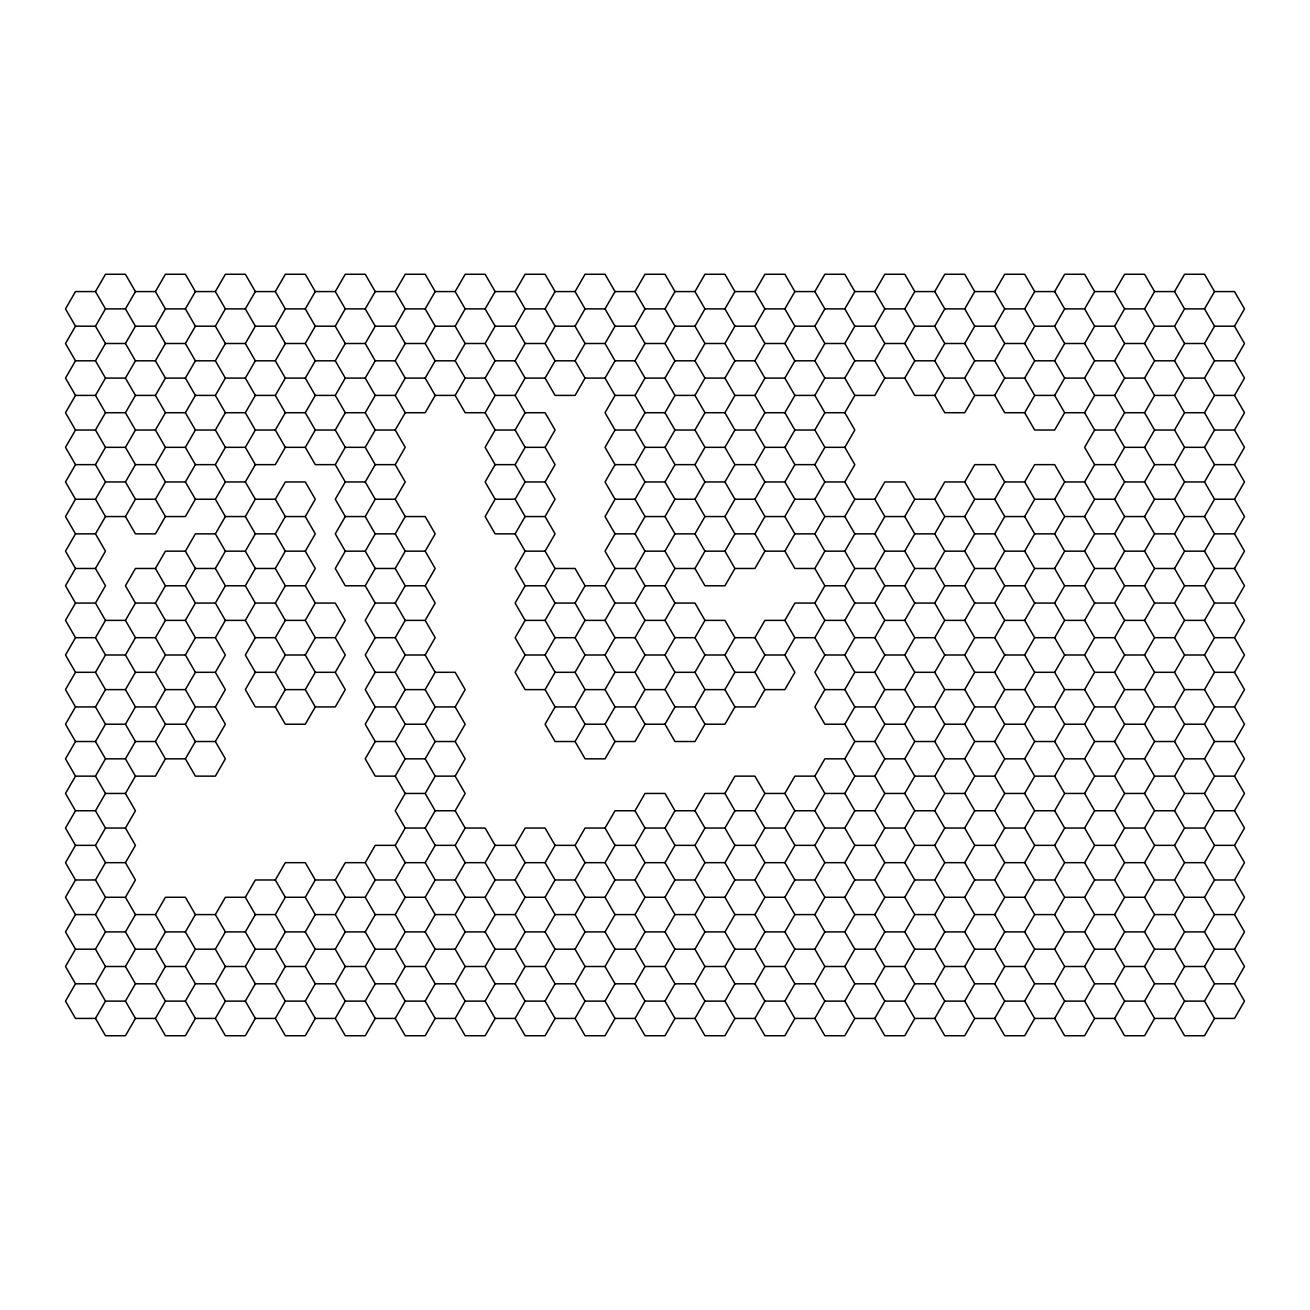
<?xml version="1.0" encoding="UTF-8"?>
<svg xmlns="http://www.w3.org/2000/svg" width="1310" height="1310" viewBox="0 0 1310 1310"><rect width="100%" height="100%" fill="white"/><g stroke="black" fill="none" stroke-linecap="round" stroke-linejoin="round"><path stroke-width="1.5" d="M95.483 291.573L75.489 291.573L65.5 308.882L75.489 326.19L65.5 343.498L75.489 360.807L65.5 378.099L75.489 395.407L65.5 412.715L75.489 430.024L65.5 447.332L75.489 464.641L65.5 481.949L75.489 499.241L65.5 516.549L75.489 533.858L65.5 551.166L75.489 568.475L65.5 585.783L75.489 603.075L65.5 620.383L75.489 637.692L65.5 655L75.489 672.308L65.5 689.617L75.489 706.925L65.5 724.217L75.489 741.525L65.5 758.834L75.489 776.142L65.5 793.451L75.489 810.759L65.5 828.051L75.489 845.359L65.5 862.668L75.489 879.976L65.5 897.284L75.489 914.593L65.5 931.901L75.489 949.193L65.5 966.502L75.489 983.81L65.5 1001.118L75.489 1018.427L95.483 1018.427L105.471 1001.118L95.483 983.81L105.471 966.502L95.483 949.193L105.471 931.901L95.483 914.593L105.471 897.284L95.483 879.976L105.471 862.668L95.483 845.359L105.471 828.051L95.483 810.759L105.471 793.451L95.483 776.142L105.471 758.834L95.483 741.525L105.471 724.217L95.483 706.925L105.471 689.617L95.483 672.308L105.471 655L95.483 637.692L105.471 620.383L95.483 603.075L105.471 585.783L95.483 568.475L105.471 551.166L95.483 533.858L105.471 516.549L95.483 499.241L105.471 481.949L95.483 464.641L105.471 447.332L95.483 430.024L105.471 412.715L95.483 395.407L105.471 378.099L95.483 360.807L105.471 343.498L95.483 326.19L105.471 308.882L95.483 291.573L105.471 274.265L125.449 274.265L135.438 291.573L125.449 308.882L135.438 326.19L125.449 343.498L135.438 360.807L125.449 378.099L135.438 395.407L125.449 412.715L135.438 430.024L125.449 447.332L135.438 464.641L125.449 481.949L135.438 499.241L125.449 516.549L135.438 533.858L155.431 533.858L165.42 516.549L155.431 499.241L165.42 481.949L155.431 464.641L165.42 447.332L155.431 430.024L165.42 412.715L155.431 395.407L165.42 378.099L155.431 360.807L165.42 343.498L155.431 326.19L165.42 308.882L155.431 291.573L165.42 274.265L185.398 274.265L195.386 291.573L185.398 308.882L195.386 326.19L185.398 343.498L195.386 360.807L185.398 378.099L195.386 395.407L185.398 412.715L195.386 430.024L185.398 447.332L195.386 464.641L185.398 481.949L195.386 499.241L185.398 516.549L165.42 516.549M215.38 533.858L195.386 533.858L185.398 551.166L195.386 568.475L185.398 585.783L195.386 603.075L185.398 620.383L195.386 637.692L185.398 655L195.386 672.308L185.398 689.617L195.386 706.925L185.398 724.217L195.386 741.525L185.398 758.834L195.386 776.142L215.38 776.142L225.369 758.834L215.38 741.525L225.369 724.217L215.38 706.925L225.369 689.617L215.38 672.308L225.369 655L215.38 637.692L225.369 620.383L215.38 603.075L225.369 585.783L215.38 568.475L225.369 551.166L215.38 533.858L225.369 516.549L215.38 499.241L225.369 481.949L215.38 464.641L225.369 447.332L215.38 430.024L225.369 412.715L215.38 395.407L225.369 378.099L215.38 360.807L225.369 343.498L215.38 326.19L225.369 308.882L215.38 291.573L225.369 274.265L245.347 274.265L255.335 291.573L245.347 308.882L255.335 326.19L245.347 343.498L255.335 360.807L245.347 378.099L255.335 395.407L245.347 412.715L255.335 430.024L245.347 447.332L255.335 464.641L275.329 464.641L285.318 447.332L305.296 447.332L315.284 464.641L335.278 464.641L345.267 447.332L365.244 447.332L375.233 464.641L395.227 464.641L405.216 447.332L395.227 430.024L405.216 412.715L395.227 395.407L405.216 378.099L395.227 360.807L405.216 343.498L395.227 326.19L405.216 308.882L395.227 291.573L405.216 274.265L425.193 274.265L435.182 291.573L425.193 308.882L435.182 326.19L425.193 343.498L435.182 360.807L425.193 378.099L435.182 395.407L425.193 412.715L405.216 412.715M285.318 447.332L275.329 430.024L285.318 412.715L275.329 395.407L285.318 378.099L275.329 360.807L285.318 343.498L275.329 326.19L285.318 308.882L275.329 291.573L285.318 274.265L305.296 274.265L315.284 291.573L305.296 308.882L315.284 326.19L305.296 343.498L315.284 360.807L305.296 378.099L315.284 395.407L305.296 412.715L315.284 430.024L305.296 447.332M95.483 1018.427L105.471 1035.735L125.449 1035.735L135.438 1018.427L125.449 1001.118L135.438 983.81L125.449 966.502L135.438 949.193L125.449 931.901L135.438 914.593L125.449 897.284L135.438 879.976L125.449 862.668L135.438 845.359L125.449 828.051L135.438 810.759L125.449 793.451L135.438 776.142L125.449 758.834L135.438 741.525L125.449 724.217L135.438 706.925L125.449 689.617L135.438 672.308L125.449 655L135.438 637.692L125.449 620.383L135.438 603.075L125.449 585.783L135.438 568.475L155.431 568.475L165.42 551.166L185.398 551.166M135.438 776.142L155.431 776.142L165.42 758.834L155.431 741.525L165.42 724.217L155.431 706.925L165.42 689.617L155.431 672.308L165.42 655L155.431 637.692L165.42 620.383L155.431 603.075L165.42 585.783L155.431 568.475M345.267 447.332L335.278 430.024L345.267 412.715L335.278 395.407L345.267 378.099L335.278 360.807L345.267 343.498L335.278 326.19L345.267 308.882L335.278 291.573L345.267 274.265L365.244 274.265L375.233 291.573L365.244 308.882L375.233 326.19L365.244 343.498L375.233 360.807L365.244 378.099L375.233 395.407L365.244 412.715L375.233 430.024L365.244 447.332M225.369 551.166L245.347 551.166L255.335 533.858L245.347 516.549L255.335 499.241L245.347 481.949L255.335 464.641M275.329 533.858L285.318 516.549L275.329 499.241L285.318 481.949L305.296 481.949L315.284 499.241L305.296 516.549L315.284 533.858L305.296 551.166L285.318 551.166L275.329 533.858L255.335 533.858M255.335 603.075L245.347 620.383L255.335 637.692L245.347 655L255.335 672.308L275.329 672.308L285.318 655L305.296 655L315.284 672.308L335.278 672.308L345.267 655L335.278 637.692L345.267 620.383L335.278 603.075L315.284 603.075L305.296 585.783L285.318 585.783L275.329 603.075L255.335 603.075L245.347 585.783L255.335 568.475L245.347 551.166M285.318 585.783L275.329 568.475L285.318 551.166M335.278 464.641L345.267 481.949L335.278 499.241L345.267 516.549L335.278 533.858L345.267 551.166L365.244 551.166L375.233 533.858L395.227 533.858L405.216 551.166L425.193 551.166L435.182 533.858L425.193 516.549L405.216 516.549L395.227 533.858M485.142 412.715L465.165 412.715L455.176 395.407L465.165 378.099L455.176 360.807L465.165 343.498L455.176 326.19L465.165 308.882L455.176 291.573L465.165 274.265L485.142 274.265L495.131 291.573L485.142 308.882L495.131 326.19L485.142 343.498L495.131 360.807L485.142 378.099L495.131 395.407L485.142 412.715L495.131 430.024L485.142 447.332L495.131 464.641L485.142 481.949L495.131 499.241L485.142 516.549L495.131 533.858L515.125 533.858L525.114 551.166L515.125 568.475L525.114 585.783L515.125 603.075L525.114 620.383L515.125 637.692L525.114 655L515.125 672.308L525.114 689.617L545.091 689.617L555.08 672.308L545.091 655L555.08 637.692L545.091 620.383L555.08 603.075L545.091 585.783L555.08 568.475L545.091 551.166L555.08 533.858L545.091 516.549L555.08 499.241L545.091 481.949L555.08 464.641L545.091 447.332L555.08 430.024L545.091 412.715L525.114 412.715L515.125 395.407L525.114 378.099L515.125 360.807L525.114 343.498L515.125 326.19L525.114 308.882L515.125 291.573L525.114 274.265L545.091 274.265L555.08 291.573L545.091 308.882L555.08 326.19L545.091 343.498L555.08 360.807L545.091 378.099L555.08 395.407L575.074 395.407L585.062 378.099L575.074 360.807L585.062 343.498L575.074 326.19L585.062 308.882L575.074 291.573L585.062 274.265L605.04 274.265L615.029 291.573L605.04 308.882L615.029 326.19L605.04 343.498L615.029 360.807L605.04 378.099L615.029 395.407L605.04 412.715L615.029 430.024L605.04 447.332L615.029 464.641L605.04 481.949L615.029 499.241L605.04 516.549L615.029 533.858L605.04 551.166L615.029 568.475L605.04 585.783L615.029 603.075L605.04 620.383L615.029 637.692L605.04 655L615.029 672.308L605.04 689.617L615.029 706.925L605.04 724.217L615.029 741.525L605.04 758.834L585.062 758.834L575.074 741.525L585.062 724.217L575.074 706.925L585.062 689.617L575.074 672.308L585.062 655L575.074 637.692L585.062 620.383L575.074 603.075L585.062 585.783L575.074 568.475L555.08 568.475M255.335 672.308L245.347 689.617L255.335 706.925L275.329 706.925L285.318 689.617L275.329 672.308M285.318 655L275.329 637.692L285.318 620.383L275.329 603.075M305.296 585.783L315.284 568.475L305.296 551.166M375.233 533.858L365.244 516.549L375.233 499.241L365.244 481.949L375.233 464.641M305.296 655L315.284 637.692L305.296 620.383L315.284 603.075M345.267 551.166L335.278 568.475L345.267 585.783L365.244 585.783L375.233 568.475L365.244 551.166M155.431 914.593L165.42 897.284L185.398 897.284L195.386 914.593L185.398 931.901L195.386 949.193L185.398 966.502L195.386 983.81L185.398 1001.118L195.386 1018.427L185.398 1035.735L165.42 1035.735L155.431 1018.427L165.42 1001.118L155.431 983.81L165.42 966.502L155.431 949.193L165.42 931.901L155.431 914.593L135.438 914.593M405.216 516.549L395.227 499.241L405.216 481.949L395.227 464.641M275.329 706.925L285.318 724.217L305.296 724.217L315.284 706.925L305.296 689.617L315.284 672.308M425.193 551.166L435.182 568.475L425.193 585.783L435.182 603.075L425.193 620.383L405.216 620.383L395.227 603.075L375.233 603.075L365.244 620.383L375.233 637.692L365.244 655L375.233 672.308L395.227 672.308L405.216 689.617L425.193 689.617L435.182 672.308L455.176 672.308L465.165 689.617L455.176 706.925L465.165 724.217L455.176 741.525L465.165 758.834L455.176 776.142L465.165 793.451L455.176 810.759L465.165 828.051L455.176 845.359L465.165 862.668L455.176 879.976L465.165 897.284L455.176 914.593L465.165 931.901L455.176 949.193L465.165 966.502L455.176 983.81L435.182 983.81L425.193 1001.118L435.182 1018.427L425.193 1035.735L405.216 1035.735L395.227 1018.427L405.216 1001.118L395.227 983.81L405.216 966.502L395.227 949.193L405.216 931.901L395.227 914.593L405.216 897.284L395.227 879.976L405.216 862.668L395.227 845.359L405.216 828.051L425.193 828.051L435.182 810.759L455.176 810.759M395.227 603.075L405.216 585.783L395.227 568.475L405.216 551.166M225.369 1001.118L245.347 1001.118L255.335 1018.427L245.347 1035.735L225.369 1035.735L215.38 1018.427L225.369 1001.118L215.38 983.81L225.369 966.502L215.38 949.193L225.369 931.901L215.38 914.593L225.369 897.284L245.347 897.284L255.335 879.976L275.329 879.976L285.318 862.668L305.296 862.668L315.284 879.976L305.296 897.284L315.284 914.593L305.296 931.901L315.284 949.193L305.296 966.502L315.284 983.81L335.278 983.81L345.267 1001.118L365.244 1001.118L375.233 983.81L395.227 983.81M375.233 672.308L365.244 689.617L375.233 706.925L365.244 724.217L375.233 741.525L395.227 741.525L405.216 724.217L425.193 724.217L435.182 741.525L455.176 741.525M395.227 672.308L405.216 655L395.227 637.692L405.216 620.383M515.125 533.858L525.114 516.549L515.125 499.241L525.114 481.949L515.125 464.641L525.114 447.332L515.125 430.024L525.114 412.715M315.284 983.81L305.296 1001.118L285.318 1001.118L275.329 983.81L255.335 983.81L245.347 966.502L255.335 949.193L245.347 931.901L255.335 914.593L245.347 897.284M275.329 983.81L285.318 966.502L275.329 949.193L285.318 931.901L275.329 914.593L285.318 897.284L275.329 879.976M375.233 741.525L365.244 758.834L375.233 776.142L395.227 776.142L405.216 758.834L395.227 741.525M405.216 724.217L395.227 706.925L405.216 689.617M435.182 672.308L425.193 655L435.182 637.692L425.193 620.383M615.029 741.525L635.023 741.525L645.011 724.217L635.023 706.925L645.011 689.617L635.023 672.308L645.011 655L635.023 637.692L645.011 620.383L635.023 603.075L645.011 585.783L635.023 568.475L645.011 551.166L635.023 533.858L645.011 516.549L635.023 499.241L645.011 481.949L635.023 464.641L645.011 447.332L635.023 430.024L645.011 412.715L635.023 395.407L645.011 378.099L635.023 360.807L645.011 343.498L635.023 326.19L645.011 308.882L635.023 291.573L645.011 274.265L664.989 274.265L674.977 291.573L664.989 308.882L674.977 326.19L664.989 343.498L674.977 360.807L664.989 378.099L674.977 395.407L664.989 412.715L674.977 430.024L664.989 447.332L674.977 464.641L664.989 481.949L674.977 499.241L664.989 516.549L674.977 533.858L664.989 551.166L674.977 568.475L664.989 585.783L674.977 603.075L664.989 620.383L674.977 637.692L664.989 655L674.977 672.308L664.989 689.617L674.977 706.925L664.989 724.217L674.977 741.525L694.971 741.525L704.96 724.217L694.971 706.925L704.96 689.617L694.971 672.308L704.96 655L694.971 637.692L704.96 620.383L694.971 603.075L674.977 603.075M245.347 1001.118L255.335 983.81M335.278 983.81L345.267 966.502L335.278 949.193L345.267 931.901L335.278 914.593L345.267 897.284L335.278 879.976L345.267 862.668L365.244 862.668L375.233 845.359L395.227 845.359M425.193 724.217L435.182 706.925L425.193 689.617M305.296 1001.118L315.284 1018.427L305.296 1035.735L285.318 1035.735L275.329 1018.427L285.318 1001.118M435.182 741.525L425.193 758.834L435.182 776.142L425.193 793.451L405.216 793.451L395.227 810.759L405.216 828.051M694.971 291.573L704.96 274.265L724.938 274.265L734.926 291.573L724.938 308.882L734.926 326.19L724.938 343.498L734.926 360.807L724.938 378.099L734.926 395.407L724.938 412.715L734.926 430.024L724.938 447.332L704.96 447.332L694.971 430.024L704.96 412.715L694.971 395.407L704.96 378.099L694.971 360.807L704.96 343.498L694.971 326.19L704.96 308.882L694.971 291.573L674.977 291.573M375.233 983.81L365.244 966.502L375.233 949.193L365.244 931.901L375.233 914.593L365.244 897.284L375.233 879.976L365.244 862.668M365.244 1001.118L375.233 1018.427L365.244 1035.735L345.267 1035.735L335.278 1018.427L345.267 1001.118M435.182 983.81L425.193 966.502L435.182 949.193L425.193 931.901L435.182 914.593L425.193 897.284L435.182 879.976L425.193 862.668L435.182 845.359L425.193 828.051M754.92 464.641L734.926 464.641L724.938 481.949L734.926 499.241L724.938 516.549L734.926 533.858L724.938 551.166L734.926 568.475L754.92 568.475L764.909 551.166L754.92 533.858L764.909 516.549L754.92 499.241L764.909 481.949L754.92 464.641L764.909 447.332L754.92 430.024L764.909 412.715L754.92 395.407L764.909 378.099L754.92 360.807L764.909 343.498L754.92 326.19L764.909 308.882L754.92 291.573L764.909 274.265L784.886 274.265L794.875 291.573L784.886 308.882L794.875 326.19L784.886 343.498L794.875 360.807L784.886 378.099L794.875 395.407L784.886 412.715L794.875 430.024L784.886 447.332L794.875 464.641L784.886 481.949L794.875 499.241L784.886 516.549L794.875 533.858L784.886 551.166L794.875 568.475L814.869 568.475L824.858 551.166L814.869 533.858L824.858 516.549L814.869 499.241L824.858 481.949L814.869 464.641L824.858 447.332L814.869 430.024L824.858 412.715L814.869 395.407L824.858 378.099L814.869 360.807L824.858 343.498L814.869 326.19L824.858 308.882L814.869 291.573L824.858 274.265L844.835 274.265L854.824 291.573L844.835 308.882L854.824 326.19L844.835 343.498L854.824 360.807L844.835 378.099L854.824 395.407L844.835 412.715L854.824 430.024L844.835 447.332L824.858 447.332M545.091 689.617L555.08 706.925L545.091 724.217L555.08 741.525L575.074 741.525M734.926 568.475L724.938 585.783L704.96 585.783L694.971 568.475L704.96 551.166L694.971 533.858L704.96 516.549L694.971 499.241L704.96 481.949L694.971 464.641L704.96 447.332M515.125 983.81L525.114 966.502L515.125 949.193L525.114 931.901L515.125 914.593L525.114 897.284L515.125 879.976L525.114 862.668L515.125 845.359L525.114 828.051L545.091 828.051L555.08 845.359L545.091 862.668L555.08 879.976L545.091 897.284L555.08 914.593L545.091 931.901L555.08 949.193L545.091 966.502L555.08 983.81L545.091 1001.118L525.114 1001.118L515.125 983.81L495.131 983.81L485.142 966.502L495.131 949.193L485.142 931.901L495.131 914.593L485.142 897.284L495.131 879.976L485.142 862.668L495.131 845.359L485.142 828.051L465.165 828.051M485.142 1001.118L495.131 1018.427L485.142 1035.735L465.165 1035.735L455.176 1018.427L465.165 1001.118L485.142 1001.118L495.131 983.81M854.824 395.407L874.818 395.407L884.807 378.099L874.818 360.807L884.807 343.498L874.818 326.19L884.807 308.882L874.818 291.573L884.807 274.265L904.784 274.265L914.773 291.573L904.784 308.882L914.773 326.19L904.784 343.498L914.773 360.807L904.784 378.099L914.773 395.407L934.767 395.407L944.756 378.099L934.767 360.807L944.756 343.498L934.767 326.19L944.756 308.882L934.767 291.573L944.756 274.265L964.733 274.265L974.722 291.573L964.733 308.882L974.722 326.19L964.733 343.498L974.722 360.807L964.733 378.099L974.722 395.407L964.733 412.715L944.756 412.715L934.767 395.407M555.08 845.359L575.074 845.359L585.062 828.051L605.04 828.051L615.029 810.759L635.023 810.759L645.011 828.051L635.023 845.359L645.011 862.668L635.023 879.976L645.011 897.284L635.023 914.593L645.011 931.901L635.023 949.193L645.011 966.502L635.023 983.81L615.029 983.81L605.04 1001.118L585.062 1001.118L575.074 983.81L555.08 983.81M575.074 983.81L585.062 966.502L575.074 949.193L585.062 931.901L575.074 914.593L585.062 897.284L575.074 879.976L585.062 862.668L575.074 845.359M545.091 1001.118L555.08 1018.427L545.091 1035.735L525.114 1035.735L515.125 1018.427L525.114 1001.118M615.029 983.81L605.04 966.502L615.029 949.193L605.04 931.901L615.029 914.593L605.04 897.284L615.029 879.976L605.04 862.668L615.029 845.359L605.04 828.051M635.023 810.759L645.011 793.451L664.989 793.451L674.977 810.759L664.989 828.051L674.977 845.359L664.989 862.668L674.977 879.976L664.989 897.284L674.977 914.593L664.989 931.901L674.977 949.193L664.989 966.502L674.977 983.81L694.971 983.81L704.96 1001.118L724.938 1001.118L734.926 983.81L724.938 966.502L734.926 949.193L724.938 931.901L734.926 914.593L724.938 897.284L734.926 879.976L724.938 862.668L734.926 845.359L724.938 828.051L734.926 810.759L724.938 793.451L734.926 776.142L754.92 776.142L764.909 793.451L754.92 810.759L764.909 828.051L784.886 828.051L794.875 810.759L784.886 793.451L794.875 776.142L814.869 776.142L824.858 758.834L844.835 758.834L854.824 741.525L874.818 741.525L884.807 758.834L904.784 758.834L914.773 741.525L934.767 741.525L944.756 758.834L964.733 758.834L974.722 741.525L994.716 741.525L1004.704 724.217L994.716 706.925L1004.704 689.617L1024.682 689.617L1034.671 706.925L1054.665 706.925L1064.653 689.617L1084.631 689.617L1094.62 706.925L1084.631 724.217L1094.62 741.525L1084.631 758.834L1094.62 776.142L1084.631 793.451L1094.62 810.759L1084.631 828.051L1094.62 845.359L1084.631 862.668L1094.62 879.976L1084.631 897.284L1094.62 914.593L1084.631 931.901L1094.62 949.193L1084.631 966.502L1094.62 983.81L1084.631 1001.118L1094.62 1018.427L1084.631 1035.735L1064.653 1035.735L1054.665 1018.427L1064.653 1001.118L1084.631 1001.118M704.96 724.217L724.938 724.217L734.926 706.925L724.938 689.617L734.926 672.308L724.938 655L734.926 637.692L724.938 620.383L704.96 620.383M734.926 706.925L754.92 706.925L764.909 689.617L754.92 672.308L764.909 655L754.92 637.692L764.909 620.383L784.886 620.383L794.875 603.075L814.869 603.075L824.858 620.383L814.869 637.692L824.858 655L814.869 672.308L824.858 689.617L814.869 706.925L824.858 724.217L844.835 724.217L854.824 706.925L844.835 689.617L824.858 689.617M824.858 481.949L844.835 481.949L854.824 464.641L844.835 447.332M884.807 551.166L874.818 533.858L884.807 516.549L874.818 499.241L884.807 481.949L904.784 481.949L914.773 499.241L934.767 499.241L944.756 481.949L964.733 481.949L974.722 499.241L994.716 499.241L1004.704 481.949L1024.682 481.949L1034.671 499.241L1024.682 516.549L1034.671 533.858L1024.682 551.166L1004.704 551.166L994.716 568.475L974.722 568.475L964.733 551.166L944.756 551.166L934.767 568.475L914.773 568.475L904.784 551.166L884.807 551.166L874.818 568.475L854.824 568.475L844.835 551.166L854.824 533.858L844.835 516.549L854.824 499.241L844.835 481.949M605.04 1001.118L615.029 1018.427L605.04 1035.735L585.062 1035.735L575.074 1018.427L585.062 1001.118M674.977 845.359L694.971 845.359L704.96 828.051L694.971 810.759L704.96 793.451L724.938 793.451M764.909 689.617L784.886 689.617L794.875 672.308L784.886 655L794.875 637.692L784.886 620.383M814.869 603.075L824.858 585.783L814.869 568.475M1024.682 412.715L1004.704 412.715L994.716 395.407L1004.704 378.099L994.716 360.807L1004.704 343.498L994.716 326.19L1004.704 308.882L994.716 291.573L1004.704 274.265L1024.682 274.265L1034.671 291.573L1024.682 308.882L1034.671 326.19L1024.682 343.498L1034.671 360.807L1024.682 378.099L1034.671 395.407L1024.682 412.715L1034.671 430.024L1054.665 430.024L1064.653 412.715L1054.665 395.407L1064.653 378.099L1054.665 360.807L1064.653 343.498L1054.665 326.19L1064.653 308.882L1054.665 291.573L1064.653 274.265L1084.631 274.265L1094.62 291.573L1084.631 308.882L1094.62 326.19L1084.631 343.498L1094.62 360.807L1084.631 378.099L1094.62 395.407L1084.631 412.715L1094.62 430.024L1084.631 447.332L1094.62 464.641L1084.631 481.949L1094.62 499.241L1084.631 516.549L1094.62 533.858L1084.631 551.166L1094.62 568.475L1084.631 585.783L1094.62 603.075L1084.631 620.383L1094.62 637.692L1084.631 655L1094.62 672.308L1084.631 689.617M1084.631 620.383L1064.653 620.383L1054.665 637.692L1034.671 637.692L1024.682 620.383L1004.704 620.383L994.716 637.692L974.722 637.692L964.733 620.383L944.756 620.383L934.767 637.692L914.773 637.692L904.784 620.383L884.807 620.383L874.818 637.692L854.824 637.692L844.835 620.383L854.824 603.075L844.835 585.783L854.824 568.475M694.971 983.81L704.96 966.502L694.971 949.193L704.96 931.901L694.971 914.593L704.96 897.284L694.971 879.976L704.96 862.668L694.971 845.359M904.784 551.166L914.773 533.858L904.784 516.549L914.773 499.241M664.989 1001.118L674.977 1018.427L664.989 1035.735L645.011 1035.735L635.023 1018.427L645.011 1001.118L664.989 1001.118L674.977 983.81M844.835 689.617L854.824 672.308L844.835 655L854.824 637.692M884.807 620.383L874.818 603.075L884.807 585.783L874.818 568.475M734.926 845.359L754.92 845.359L764.909 828.051M904.784 620.383L914.773 603.075L904.784 585.783L914.773 568.475M944.756 551.166L934.767 533.858L944.756 516.549L934.767 499.241M964.733 481.949L974.722 464.641L994.716 464.641L1004.704 481.949M734.926 983.81L754.92 983.81L764.909 966.502L754.92 949.193L764.909 931.901L754.92 914.593L764.909 897.284L754.92 879.976L764.909 862.668L754.92 845.359M854.824 706.925L874.818 706.925L884.807 689.617L874.818 672.308L884.807 655L874.818 637.692M964.733 551.166L974.722 533.858L964.733 516.549L974.722 499.241M724.938 1001.118L734.926 1018.427L724.938 1035.735L704.96 1035.735L694.971 1018.427L704.96 1001.118M784.886 1001.118L764.909 1001.118L754.92 1018.427L764.909 1035.735L784.886 1035.735L794.875 1018.427L784.886 1001.118L794.875 983.81L784.886 966.502L794.875 949.193L784.886 931.901L794.875 914.593L784.886 897.284L794.875 879.976L784.886 862.668L794.875 845.359L784.886 828.051M794.875 983.81L814.869 983.81L824.858 966.502L814.869 949.193L824.858 931.901L814.869 914.593L824.858 897.284L814.869 879.976L824.858 862.668L814.869 845.359L824.858 828.051L814.869 810.759L824.858 793.451L814.869 776.142M994.716 706.925L974.722 706.925L964.733 689.617L944.756 689.617L934.767 706.925L914.773 706.925L904.784 689.617L914.773 672.308L904.784 655L914.773 637.692M944.756 620.383L934.767 603.075L944.756 585.783L934.767 568.475M1114.613 430.024L1124.602 412.715L1114.613 395.407L1124.602 378.099L1114.613 360.807L1124.602 343.498L1114.613 326.19L1124.602 308.882L1114.613 291.573L1124.602 274.265L1144.58 274.265L1154.569 291.573L1144.58 308.882L1154.569 326.19L1144.58 343.498L1154.569 360.807L1144.58 378.099L1154.569 395.407L1144.58 412.715L1154.569 430.024L1144.58 447.332L1124.602 447.332L1114.613 430.024L1094.62 430.024M824.858 828.051L844.835 828.051L854.824 810.759L844.835 793.451L854.824 776.142L844.835 758.834M874.818 741.525L884.807 724.217L874.818 706.925M964.733 620.383L974.722 603.075L964.733 585.783L974.722 568.475M1004.704 551.166L994.716 533.858L1004.704 516.549L994.716 499.241M1024.682 481.949L1034.671 464.641L1054.665 464.641L1064.653 481.949L1054.665 499.241L1034.671 499.241M1084.631 862.668L1064.653 862.668L1054.665 879.976L1034.671 879.976L1024.682 862.668L1004.704 862.668L994.716 879.976L974.722 879.976L964.733 862.668L944.756 862.668L934.767 879.976L914.773 879.976L904.784 862.668L914.773 845.359L904.784 828.051L884.807 828.051L874.818 810.759L884.807 793.451L874.818 776.142L884.807 758.834M914.773 741.525L904.784 724.217L914.773 706.925M944.756 689.617L934.767 672.308L944.756 655L934.767 637.692M844.835 1001.118L824.858 1001.118L814.869 1018.427L824.858 1035.735L844.835 1035.735L854.824 1018.427L844.835 1001.118L854.824 983.81L844.835 966.502L854.824 949.193L844.835 931.901L854.824 914.593L844.835 897.284L854.824 879.976L844.835 862.668L854.824 845.359L844.835 828.051M964.733 689.617L974.722 672.308L964.733 655L974.722 637.692M1004.704 620.383L994.716 603.075L1004.704 585.783L994.716 568.475M1174.562 291.573L1184.551 274.265L1204.529 274.265L1214.517 291.573L1204.529 308.882L1214.517 326.19L1204.529 343.498L1214.517 360.807L1204.529 378.099L1214.517 395.407L1204.529 412.715L1214.517 430.024L1204.529 447.332L1214.517 464.641L1204.529 481.949L1214.517 499.241L1204.529 516.549L1214.517 533.858L1204.529 551.166L1214.517 568.475L1204.529 585.783L1214.517 603.075L1204.529 620.383L1214.517 637.692L1204.529 655L1214.517 672.308L1204.529 689.617L1214.517 706.925L1204.529 724.217L1214.517 741.525L1204.529 758.834L1214.517 776.142L1204.529 793.451L1214.517 810.759L1204.529 828.051L1214.517 845.359L1204.529 862.668L1214.517 879.976L1204.529 897.284L1214.517 914.593L1204.529 931.901L1214.517 949.193L1204.529 966.502L1214.517 983.81L1204.529 1001.118L1214.517 1018.427L1204.529 1035.735L1184.551 1035.735L1174.562 1018.427L1184.551 1001.118L1174.562 983.81L1184.551 966.502L1174.562 949.193L1184.551 931.901L1174.562 914.593L1184.551 897.284L1174.562 879.976L1184.551 862.668L1174.562 845.359L1184.551 828.051L1174.562 810.759L1184.551 793.451L1174.562 776.142L1184.551 758.834L1174.562 741.525L1184.551 724.217L1174.562 706.925L1184.551 689.617L1174.562 672.308L1184.551 655L1174.562 637.692L1184.551 620.383L1174.562 603.075L1184.551 585.783L1174.562 568.475L1184.551 551.166L1174.562 533.858L1184.551 516.549L1174.562 499.241L1184.551 481.949L1174.562 464.641L1184.551 447.332L1174.562 430.024L1184.551 412.715L1174.562 395.407L1184.551 378.099L1174.562 360.807L1184.551 343.498L1174.562 326.19L1184.551 308.882L1174.562 291.573L1154.569 291.573M854.824 845.359L874.818 845.359L884.807 828.051M904.784 828.051L914.773 810.759L904.784 793.451L914.773 776.142L904.784 758.834M934.767 741.525L944.756 724.217L934.767 706.925M1004.704 585.783L1024.682 585.783L1034.671 568.475L1054.665 568.475L1064.653 585.783L1084.631 585.783M1054.665 568.475L1064.653 551.166L1054.665 533.858L1064.653 516.549L1054.665 499.241M854.824 983.81L874.818 983.81L884.807 966.502L874.818 949.193L884.807 931.901L874.818 914.593L884.807 897.284L874.818 879.976L884.807 862.668L874.818 845.359M944.756 862.668L934.767 845.359L944.756 828.051L934.767 810.759L944.756 793.451L934.767 776.142L944.756 758.834M974.722 741.525L964.733 724.217L974.722 706.925M1004.704 689.617L994.716 672.308L1004.704 655L994.716 637.692M1024.682 620.383L1034.671 603.075L1024.682 585.783M1094.62 499.241L1114.613 499.241L1124.602 481.949L1114.613 464.641L1124.602 447.332M1024.682 689.617L1034.671 672.308L1024.682 655L1034.671 637.692M1064.653 620.383L1054.665 603.075L1064.653 585.783M1064.653 1001.118L1054.665 983.81L1034.671 983.81L1024.682 1001.118L1004.704 1001.118L994.716 983.81L974.722 983.81L964.733 1001.118L944.756 1001.118L934.767 983.81L914.773 983.81L904.784 966.502L914.773 949.193L904.784 931.901L914.773 914.593L904.784 897.284L914.773 879.976M964.733 862.668L974.722 845.359L964.733 828.051L974.722 810.759L964.733 793.451L974.722 776.142L964.733 758.834M1174.562 568.475L1154.569 568.475L1144.58 585.783L1124.602 585.783L1114.613 568.475L1124.602 551.166L1114.613 533.858L1124.602 516.549L1114.613 499.241M1174.562 499.241L1154.569 499.241L1144.58 481.949L1154.569 464.641L1144.58 447.332M1214.517 499.241L1234.511 499.241L1244.5 481.949L1234.511 464.641L1244.5 447.332L1234.511 430.024L1244.5 412.715L1234.511 395.407L1244.5 378.099L1234.511 360.807L1244.5 343.498L1234.511 326.19L1244.5 308.882L1234.511 291.573L1214.517 291.573M974.722 776.142L994.716 776.142L1004.704 758.834L1024.682 758.834L1034.671 776.142L1054.665 776.142L1064.653 758.834L1084.631 758.834M1024.682 758.834L1034.671 741.525L1024.682 724.217L1034.671 706.925M1064.653 689.617L1054.665 672.308L1064.653 655L1054.665 637.692M1154.569 568.475L1144.58 551.166L1154.569 533.858L1144.58 516.549L1154.569 499.241M904.784 1001.118L914.773 1018.427L904.784 1035.735L884.807 1035.735L874.818 1018.427L884.807 1001.118L904.784 1001.118L914.773 983.81M934.767 983.81L944.756 966.502L934.767 949.193L944.756 931.901L934.767 914.593L944.756 897.284L934.767 879.976M1004.704 862.668L994.716 845.359L1004.704 828.051L994.716 810.759L1004.704 793.451L994.716 776.142M1094.62 637.692L1114.613 637.692L1124.602 620.383L1114.613 603.075L1124.602 585.783M974.722 983.81L964.733 966.502L974.722 949.193L964.733 931.901L974.722 914.593L964.733 897.284L974.722 879.976M1024.682 862.668L1034.671 845.359L1024.682 828.051L1034.671 810.759L1024.682 793.451L1034.671 776.142M1064.653 758.834L1054.665 741.525L1064.653 724.217L1054.665 706.925M1094.62 706.925L1114.613 706.925L1124.602 689.617L1114.613 672.308L1124.602 655L1114.613 637.692M1124.602 655L1144.58 655L1154.569 637.692L1144.58 620.383L1154.569 603.075L1144.58 585.783M964.733 1001.118L974.722 1018.427L964.733 1035.735L944.756 1035.735L934.767 1018.427L944.756 1001.118M994.716 983.81L1004.704 966.502L994.716 949.193L1004.704 931.901L994.716 914.593L1004.704 897.284L994.716 879.976M1064.653 862.668L1054.665 845.359L1064.653 828.051L1054.665 810.759L1064.653 793.451L1054.665 776.142M1034.671 983.81L1024.682 966.502L1034.671 949.193L1024.682 931.901L1034.671 914.593L1024.682 897.284L1034.671 879.976M1094.62 776.142L1114.613 776.142L1124.602 758.834L1114.613 741.525L1124.602 724.217L1114.613 706.925M1174.562 706.925L1154.569 706.925L1144.58 689.617L1154.569 672.308L1144.58 655M1214.517 776.142L1234.511 776.142L1244.5 758.834L1234.511 741.525L1244.5 724.217L1234.511 706.925L1244.5 689.617L1234.511 672.308L1244.5 655L1234.511 637.692L1244.5 620.383L1234.511 603.075L1244.5 585.783L1234.511 568.475L1244.5 551.166L1234.511 533.858L1244.5 516.549L1234.511 499.241M1174.562 776.142L1154.569 776.142L1144.58 758.834L1154.569 741.525L1144.58 724.217L1154.569 706.925M1024.682 1001.118L1034.671 1018.427L1024.682 1035.735L1004.704 1035.735L994.716 1018.427L1004.704 1001.118M1054.665 983.81L1064.653 966.502L1054.665 949.193L1064.653 931.901L1054.665 914.593L1064.653 897.284L1054.665 879.976M1174.562 879.976L1154.569 879.976L1144.58 862.668L1124.602 862.668L1114.613 845.359L1124.602 828.051L1114.613 810.759L1124.602 793.451L1114.613 776.142M1144.58 862.668L1154.569 845.359L1144.58 828.051L1154.569 810.759L1144.58 793.451L1154.569 776.142M1094.62 879.976L1114.613 879.976L1124.602 862.668M1154.569 879.976L1144.58 897.284L1154.569 914.593L1144.58 931.901L1154.569 949.193L1144.58 966.502L1154.569 983.81L1144.58 1001.118L1124.602 1001.118L1114.613 983.81L1124.602 966.502L1114.613 949.193L1124.602 931.901L1114.613 914.593L1124.602 897.284L1114.613 879.976M1094.62 1018.427L1114.613 1018.427L1124.602 1001.118M1214.517 879.976L1234.511 879.976L1244.5 862.668L1234.511 845.359L1244.5 828.051L1234.511 810.759L1244.5 793.451L1234.511 776.142M1144.58 1001.118L1154.569 1018.427L1144.58 1035.735L1124.602 1035.735L1114.613 1018.427M1214.517 1018.427L1234.511 1018.427L1244.5 1001.118L1234.511 983.81L1244.5 966.502L1234.511 949.193L1244.5 931.901L1234.511 914.593L1244.5 897.284L1234.511 879.976M135.438 291.573L155.431 291.573M195.386 291.573L215.38 291.573M255.335 291.573L275.329 291.573M315.284 291.573L335.278 291.573M375.233 291.573L395.227 291.573M435.182 291.573L455.176 291.573M495.131 291.573L515.125 291.573M555.08 291.573L575.074 291.573M615.029 291.573L635.023 291.573M734.926 291.573L754.92 291.573M794.875 291.573L814.869 291.573M854.824 291.573L874.818 291.573M914.773 291.573L934.767 291.573M974.722 291.573L994.716 291.573M1034.671 291.573L1054.665 291.573M1094.62 291.573L1114.613 291.573M105.471 308.882L125.449 308.882M165.42 308.882L185.398 308.882M225.369 308.882L245.347 308.882M285.318 308.882L305.296 308.882M345.267 308.882L365.244 308.882M405.216 308.882L425.193 308.882M465.165 308.882L485.142 308.882M525.114 308.882L545.091 308.882M585.062 308.882L605.04 308.882M645.011 308.882L664.989 308.882M704.96 308.882L724.938 308.882M764.909 308.882L784.886 308.882M824.858 308.882L844.835 308.882M884.807 308.882L904.784 308.882M944.756 308.882L964.733 308.882M1004.704 308.882L1024.682 308.882M1064.653 308.882L1084.631 308.882M1124.602 308.882L1144.58 308.882M1184.551 308.882L1204.529 308.882M75.489 326.19L95.483 326.19M135.438 326.19L155.431 326.19M195.386 326.19L215.38 326.19M255.335 326.19L275.329 326.19M315.284 326.19L335.278 326.19M375.233 326.19L395.227 326.19M435.182 326.19L455.176 326.19M495.131 326.19L515.125 326.19M555.08 326.19L575.074 326.19M615.029 326.19L635.023 326.19M674.977 326.19L694.971 326.19M734.926 326.19L754.92 326.19M794.875 326.19L814.869 326.19M854.824 326.19L874.818 326.19M914.773 326.19L934.767 326.19M974.722 326.19L994.716 326.19M1034.671 326.19L1054.665 326.19M1094.62 326.19L1114.613 326.19M1154.569 326.19L1174.562 326.19M1214.517 326.19L1234.511 326.19M105.471 343.498L125.449 343.498M165.42 343.498L185.398 343.498M225.369 343.498L245.347 343.498M285.318 343.498L305.296 343.498M345.267 343.498L365.244 343.498M405.216 343.498L425.193 343.498M465.165 343.498L485.142 343.498M525.114 343.498L545.091 343.498M585.062 343.498L605.04 343.498M645.011 343.498L664.989 343.498M704.96 343.498L724.938 343.498M764.909 343.498L784.886 343.498M824.858 343.498L844.835 343.498M884.807 343.498L904.784 343.498M944.756 343.498L964.733 343.498M1004.704 343.498L1024.682 343.498M1064.653 343.498L1084.631 343.498M1124.602 343.498L1144.58 343.498M1184.551 343.498L1204.529 343.498M75.489 360.807L95.483 360.807M135.438 360.807L155.431 360.807M195.386 360.807L215.38 360.807M255.335 360.807L275.329 360.807M315.284 360.807L335.278 360.807M375.233 360.807L395.227 360.807M435.182 360.807L455.176 360.807M495.131 360.807L515.125 360.807M555.08 360.807L575.074 360.807M615.029 360.807L635.023 360.807M674.977 360.807L694.971 360.807M734.926 360.807L754.92 360.807M794.875 360.807L814.869 360.807M854.824 360.807L874.818 360.807M914.773 360.807L934.767 360.807M974.722 360.807L994.716 360.807M1034.671 360.807L1054.665 360.807M1094.62 360.807L1114.613 360.807M1154.569 360.807L1174.562 360.807M1214.517 360.807L1234.511 360.807M105.471 378.099L125.449 378.099M165.42 378.099L185.398 378.099M225.369 378.099L245.347 378.099M285.318 378.099L305.296 378.099M345.267 378.099L365.244 378.099M405.216 378.099L425.193 378.099M465.165 378.099L485.142 378.099M525.114 378.099L545.091 378.099M585.062 378.099L605.04 378.099M645.011 378.099L664.989 378.099M704.96 378.099L724.938 378.099M764.909 378.099L784.886 378.099M824.858 378.099L844.835 378.099M884.807 378.099L904.784 378.099M944.756 378.099L964.733 378.099M1004.704 378.099L1024.682 378.099M1064.653 378.099L1084.631 378.099M1124.602 378.099L1144.58 378.099M1184.551 378.099L1204.529 378.099M75.489 395.407L95.483 395.407M135.438 395.407L155.431 395.407M195.386 395.407L215.38 395.407M255.335 395.407L275.329 395.407M315.284 395.407L335.278 395.407M375.233 395.407L395.227 395.407M435.182 395.407L455.176 395.407M495.131 395.407L515.125 395.407M615.029 395.407L635.023 395.407M674.977 395.407L694.971 395.407M734.926 395.407L754.92 395.407M794.875 395.407L814.869 395.407M974.722 395.407L994.716 395.407M1034.671 395.407L1054.665 395.407M1094.62 395.407L1114.613 395.407M1154.569 395.407L1174.562 395.407M1214.517 395.407L1234.511 395.407M105.471 412.715L125.449 412.715M165.42 412.715L185.398 412.715M225.369 412.715L245.347 412.715M285.318 412.715L305.296 412.715M345.267 412.715L365.244 412.715M645.011 412.715L664.989 412.715M704.96 412.715L724.938 412.715M764.909 412.715L784.886 412.715M824.858 412.715L844.835 412.715M1064.653 412.715L1084.631 412.715M1124.602 412.715L1144.58 412.715M1184.551 412.715L1204.529 412.715M75.489 430.024L95.483 430.024M135.438 430.024L155.431 430.024M195.386 430.024L215.38 430.024M255.335 430.024L275.329 430.024M315.284 430.024L335.278 430.024M375.233 430.024L395.227 430.024M495.131 430.024L515.125 430.024M615.029 430.024L635.023 430.024M674.977 430.024L694.971 430.024M734.926 430.024L754.92 430.024M794.875 430.024L814.869 430.024M1154.569 430.024L1174.562 430.024M1214.517 430.024L1234.511 430.024M105.471 447.332L125.449 447.332M165.42 447.332L185.398 447.332M225.369 447.332L245.347 447.332M525.114 447.332L545.091 447.332M645.011 447.332L664.989 447.332M764.909 447.332L784.886 447.332M1184.551 447.332L1204.529 447.332M75.489 464.641L95.483 464.641M135.438 464.641L155.431 464.641M195.386 464.641L215.38 464.641M495.131 464.641L515.125 464.641M615.029 464.641L635.023 464.641M674.977 464.641L694.971 464.641M794.875 464.641L814.869 464.641M1094.62 464.641L1114.613 464.641M1154.569 464.641L1174.562 464.641M1214.517 464.641L1234.511 464.641M105.471 481.949L125.449 481.949M165.42 481.949L185.398 481.949M225.369 481.949L245.347 481.949M345.267 481.949L365.244 481.949M525.114 481.949L545.091 481.949M645.011 481.949L664.989 481.949M704.96 481.949L724.938 481.949M764.909 481.949L784.886 481.949M1064.653 481.949L1084.631 481.949M1124.602 481.949L1144.58 481.949M1184.551 481.949L1204.529 481.949M75.489 499.241L95.483 499.241M135.438 499.241L155.431 499.241M195.386 499.241L215.38 499.241M255.335 499.241L275.329 499.241M375.233 499.241L395.227 499.241M495.131 499.241L515.125 499.241M615.029 499.241L635.023 499.241M674.977 499.241L694.971 499.241M734.926 499.241L754.92 499.241M794.875 499.241L814.869 499.241M854.824 499.241L874.818 499.241M105.471 516.549L125.449 516.549M225.369 516.549L245.347 516.549M285.318 516.549L305.296 516.549M345.267 516.549L365.244 516.549M525.114 516.549L545.091 516.549M645.011 516.549L664.989 516.549M704.96 516.549L724.938 516.549M764.909 516.549L784.886 516.549M824.858 516.549L844.835 516.549M884.807 516.549L904.784 516.549M944.756 516.549L964.733 516.549M1004.704 516.549L1024.682 516.549M1064.653 516.549L1084.631 516.549M1124.602 516.549L1144.58 516.549M1184.551 516.549L1204.529 516.549M75.489 533.858L95.483 533.858M615.029 533.858L635.023 533.858M674.977 533.858L694.971 533.858M734.926 533.858L754.92 533.858M794.875 533.858L814.869 533.858M854.824 533.858L874.818 533.858M914.773 533.858L934.767 533.858M974.722 533.858L994.716 533.858M1034.671 533.858L1054.665 533.858M1094.62 533.858L1114.613 533.858M1154.569 533.858L1174.562 533.858M1214.517 533.858L1234.511 533.858M525.114 551.166L545.091 551.166M645.011 551.166L664.989 551.166M704.96 551.166L724.938 551.166M764.909 551.166L784.886 551.166M824.858 551.166L844.835 551.166M1064.653 551.166L1084.631 551.166M1124.602 551.166L1144.58 551.166M1184.551 551.166L1204.529 551.166M75.489 568.475L95.483 568.475M195.386 568.475L215.38 568.475M255.335 568.475L275.329 568.475M375.233 568.475L395.227 568.475M615.029 568.475L635.023 568.475M674.977 568.475L694.971 568.475M1094.62 568.475L1114.613 568.475M1214.517 568.475L1234.511 568.475M165.42 585.783L185.398 585.783M225.369 585.783L245.347 585.783M405.216 585.783L425.193 585.783M525.114 585.783L545.091 585.783M585.062 585.783L605.04 585.783M645.011 585.783L664.989 585.783M824.858 585.783L844.835 585.783M884.807 585.783L904.784 585.783M944.756 585.783L964.733 585.783M1184.551 585.783L1204.529 585.783M75.489 603.075L95.483 603.075M135.438 603.075L155.431 603.075M195.386 603.075L215.38 603.075M555.08 603.075L575.074 603.075M615.029 603.075L635.023 603.075M854.824 603.075L874.818 603.075M914.773 603.075L934.767 603.075M974.722 603.075L994.716 603.075M1034.671 603.075L1054.665 603.075M1094.62 603.075L1114.613 603.075M1154.569 603.075L1174.562 603.075M1214.517 603.075L1234.511 603.075M105.471 620.383L125.449 620.383M165.42 620.383L185.398 620.383M225.369 620.383L245.347 620.383M285.318 620.383L305.296 620.383M525.114 620.383L545.091 620.383M585.062 620.383L605.04 620.383M645.011 620.383L664.989 620.383M824.858 620.383L844.835 620.383M1124.602 620.383L1144.58 620.383M1184.551 620.383L1204.529 620.383M75.489 637.692L95.483 637.692M135.438 637.692L155.431 637.692M195.386 637.692L215.38 637.692M255.335 637.692L275.329 637.692M315.284 637.692L335.278 637.692M375.233 637.692L395.227 637.692M555.08 637.692L575.074 637.692M615.029 637.692L635.023 637.692M674.977 637.692L694.971 637.692M734.926 637.692L754.92 637.692M794.875 637.692L814.869 637.692M1154.569 637.692L1174.562 637.692M1214.517 637.692L1234.511 637.692M105.471 655L125.449 655M165.42 655L185.398 655M405.216 655L425.193 655M525.114 655L545.091 655M585.062 655L605.04 655M645.011 655L664.989 655M704.96 655L724.938 655M764.909 655L784.886 655M824.858 655L844.835 655M884.807 655L904.784 655M944.756 655L964.733 655M1004.704 655L1024.682 655M1064.653 655L1084.631 655M1184.551 655L1204.529 655M75.489 672.308L95.483 672.308M135.438 672.308L155.431 672.308M195.386 672.308L215.38 672.308M555.08 672.308L575.074 672.308M615.029 672.308L635.023 672.308M674.977 672.308L694.971 672.308M734.926 672.308L754.92 672.308M854.824 672.308L874.818 672.308M914.773 672.308L934.767 672.308M974.722 672.308L994.716 672.308M1034.671 672.308L1054.665 672.308M1094.62 672.308L1114.613 672.308M1154.569 672.308L1174.562 672.308M1214.517 672.308L1234.511 672.308M105.471 689.617L125.449 689.617M165.42 689.617L185.398 689.617M285.318 689.617L305.296 689.617M585.062 689.617L605.04 689.617M645.011 689.617L664.989 689.617M704.96 689.617L724.938 689.617M884.807 689.617L904.784 689.617M1124.602 689.617L1144.58 689.617M1184.551 689.617L1204.529 689.617M75.489 706.925L95.483 706.925M135.438 706.925L155.431 706.925M195.386 706.925L215.38 706.925M315.284 706.925L335.278 706.925L345.267 689.617L335.278 672.308M375.233 706.925L395.227 706.925M435.182 706.925L455.176 706.925M555.08 706.925L575.074 706.925M615.029 706.925L635.023 706.925M674.977 706.925L694.971 706.925M1214.517 706.925L1234.511 706.925M105.471 724.217L125.449 724.217M165.42 724.217L185.398 724.217M585.062 724.217L605.04 724.217M645.011 724.217L664.989 724.217M884.807 724.217L904.784 724.217M944.756 724.217L964.733 724.217M1004.704 724.217L1024.682 724.217M1064.653 724.217L1084.631 724.217M1124.602 724.217L1144.58 724.217M1184.551 724.217L1204.529 724.217M75.489 741.525L95.483 741.525M135.438 741.525L155.431 741.525M195.386 741.525L215.38 741.525M1034.671 741.525L1054.665 741.525M1094.62 741.525L1114.613 741.525M1154.569 741.525L1174.562 741.525M1214.517 741.525L1234.511 741.525M105.471 758.834L125.449 758.834M165.42 758.834L185.398 758.834M405.216 758.834L425.193 758.834M1124.602 758.834L1144.58 758.834M1184.551 758.834L1204.529 758.834M75.489 776.142L95.483 776.142M435.182 776.142L455.176 776.142M854.824 776.142L874.818 776.142M914.773 776.142L934.767 776.142M105.471 793.451L125.449 793.451M764.909 793.451L784.886 793.451M824.858 793.451L844.835 793.451M884.807 793.451L904.784 793.451M944.756 793.451L964.733 793.451M1004.704 793.451L1024.682 793.451M1064.653 793.451L1084.631 793.451M1124.602 793.451L1144.58 793.451M1184.551 793.451L1204.529 793.451M75.489 810.759L95.483 810.759M674.977 810.759L694.971 810.759M734.926 810.759L754.92 810.759M794.875 810.759L814.869 810.759M854.824 810.759L874.818 810.759M914.773 810.759L934.767 810.759M974.722 810.759L994.716 810.759M1034.671 810.759L1054.665 810.759M1094.62 810.759L1114.613 810.759M1154.569 810.759L1174.562 810.759M1214.517 810.759L1234.511 810.759M105.471 828.051L125.449 828.051M645.011 828.051L664.989 828.051M704.96 828.051L724.938 828.051M944.756 828.051L964.733 828.051M1004.704 828.051L1024.682 828.051M1064.653 828.051L1084.631 828.051M1124.602 828.051L1144.58 828.051M1184.551 828.051L1204.529 828.051M75.489 845.359L95.483 845.359M435.182 845.359L455.176 845.359M495.131 845.359L515.125 845.359M615.029 845.359L635.023 845.359M794.875 845.359L814.869 845.359M914.773 845.359L934.767 845.359M974.722 845.359L994.716 845.359M1034.671 845.359L1054.665 845.359M1094.62 845.359L1114.613 845.359M1154.569 845.359L1174.562 845.359M1214.517 845.359L1234.511 845.359M105.471 862.668L125.449 862.668M405.216 862.668L425.193 862.668M465.165 862.668L485.142 862.668M525.114 862.668L545.091 862.668M585.062 862.668L605.04 862.668M645.011 862.668L664.989 862.668M704.96 862.668L724.938 862.668M764.909 862.668L784.886 862.668M824.858 862.668L844.835 862.668M884.807 862.668L904.784 862.668M1184.551 862.668L1204.529 862.668M75.489 879.976L95.483 879.976M315.284 879.976L335.278 879.976M375.233 879.976L395.227 879.976M435.182 879.976L455.176 879.976M495.131 879.976L515.125 879.976M555.08 879.976L575.074 879.976M615.029 879.976L635.023 879.976M674.977 879.976L694.971 879.976M734.926 879.976L754.92 879.976M794.875 879.976L814.869 879.976M854.824 879.976L874.818 879.976M105.471 897.284L125.449 897.284M285.318 897.284L305.296 897.284M345.267 897.284L365.244 897.284M405.216 897.284L425.193 897.284M465.165 897.284L485.142 897.284M525.114 897.284L545.091 897.284M585.062 897.284L605.04 897.284M645.011 897.284L664.989 897.284M704.96 897.284L724.938 897.284M764.909 897.284L784.886 897.284M824.858 897.284L844.835 897.284M884.807 897.284L904.784 897.284M944.756 897.284L964.733 897.284M1004.704 897.284L1024.682 897.284M1064.653 897.284L1084.631 897.284M1124.602 897.284L1144.58 897.284M1184.551 897.284L1204.529 897.284M75.489 914.593L95.483 914.593M195.386 914.593L215.38 914.593M255.335 914.593L275.329 914.593M315.284 914.593L335.278 914.593M375.233 914.593L395.227 914.593M435.182 914.593L455.176 914.593M495.131 914.593L515.125 914.593M555.08 914.593L575.074 914.593M615.029 914.593L635.023 914.593M674.977 914.593L694.971 914.593M734.926 914.593L754.92 914.593M794.875 914.593L814.869 914.593M854.824 914.593L874.818 914.593M914.773 914.593L934.767 914.593M974.722 914.593L994.716 914.593M1034.671 914.593L1054.665 914.593M1094.62 914.593L1114.613 914.593M1154.569 914.593L1174.562 914.593M1214.517 914.593L1234.511 914.593M105.471 931.901L125.449 931.901M165.42 931.901L185.398 931.901M225.369 931.901L245.347 931.901M285.318 931.901L305.296 931.901M345.267 931.901L365.244 931.901M405.216 931.901L425.193 931.901M465.165 931.901L485.142 931.901M525.114 931.901L545.091 931.901M585.062 931.901L605.04 931.901M645.011 931.901L664.989 931.901M704.96 931.901L724.938 931.901M764.909 931.901L784.886 931.901M824.858 931.901L844.835 931.901M884.807 931.901L904.784 931.901M944.756 931.901L964.733 931.901M1004.704 931.901L1024.682 931.901M1064.653 931.901L1084.631 931.901M1124.602 931.901L1144.58 931.901M1184.551 931.901L1204.529 931.901M75.489 949.193L95.483 949.193M135.438 949.193L155.431 949.193M195.386 949.193L215.38 949.193M255.335 949.193L275.329 949.193M315.284 949.193L335.278 949.193M375.233 949.193L395.227 949.193M435.182 949.193L455.176 949.193M495.131 949.193L515.125 949.193M555.08 949.193L575.074 949.193M615.029 949.193L635.023 949.193M674.977 949.193L694.971 949.193M734.926 949.193L754.92 949.193M794.875 949.193L814.869 949.193M854.824 949.193L874.818 949.193M914.773 949.193L934.767 949.193M974.722 949.193L994.716 949.193M1034.671 949.193L1054.665 949.193M1094.62 949.193L1114.613 949.193M1154.569 949.193L1174.562 949.193M1214.517 949.193L1234.511 949.193M105.471 966.502L125.449 966.502M165.42 966.502L185.398 966.502M225.369 966.502L245.347 966.502M285.318 966.502L305.296 966.502M345.267 966.502L365.244 966.502M405.216 966.502L425.193 966.502M465.165 966.502L485.142 966.502M525.114 966.502L545.091 966.502M585.062 966.502L605.04 966.502M645.011 966.502L664.989 966.502M704.96 966.502L724.938 966.502M764.909 966.502L784.886 966.502M824.858 966.502L844.835 966.502M884.807 966.502L904.784 966.502M944.756 966.502L964.733 966.502M1004.704 966.502L1024.682 966.502M1064.653 966.502L1084.631 966.502M1124.602 966.502L1144.58 966.502M1184.551 966.502L1204.529 966.502M75.489 983.81L95.483 983.81M135.438 983.81L155.431 983.81M195.386 983.81L215.38 983.81M1094.62 983.81L1114.613 983.81M1154.569 983.81L1174.562 983.81M1214.517 983.81L1234.511 983.81M105.471 1001.118L125.449 1001.118M165.42 1001.118L185.398 1001.118M405.216 1001.118L425.193 1001.118M1184.551 1001.118L1204.529 1001.118M135.438 1018.427L155.431 1018.427M195.386 1018.427L215.38 1018.427M255.335 1018.427L275.329 1018.427M315.284 1018.427L335.278 1018.427M375.233 1018.427L395.227 1018.427M435.182 1018.427L455.176 1018.427M495.131 1018.427L515.125 1018.427M555.08 1018.427L575.074 1018.427M615.029 1018.427L635.023 1018.427M674.977 1018.427L694.971 1018.427M734.926 1018.427L754.92 1018.427M794.875 1018.427L814.869 1018.427M854.824 1018.427L874.818 1018.427M914.773 1018.427L934.767 1018.427M974.722 1018.427L994.716 1018.427M1034.671 1018.427L1054.665 1018.427M1154.569 1018.427L1174.562 1018.427M1024.682 551.166L1034.671 568.475M994.716 741.525L1004.704 758.834M724.938 447.332L734.926 464.641M844.835 724.217L854.824 741.525M874.818 983.81L884.807 1001.118M814.869 983.81L824.858 1001.118M754.92 983.81L764.909 1001.118M635.023 983.81L645.011 1001.118M365.244 585.783L375.233 603.075M425.193 793.451L435.182 810.759M395.227 776.142L405.216 793.451M455.176 983.81L465.165 1001.118"/></g></svg>
